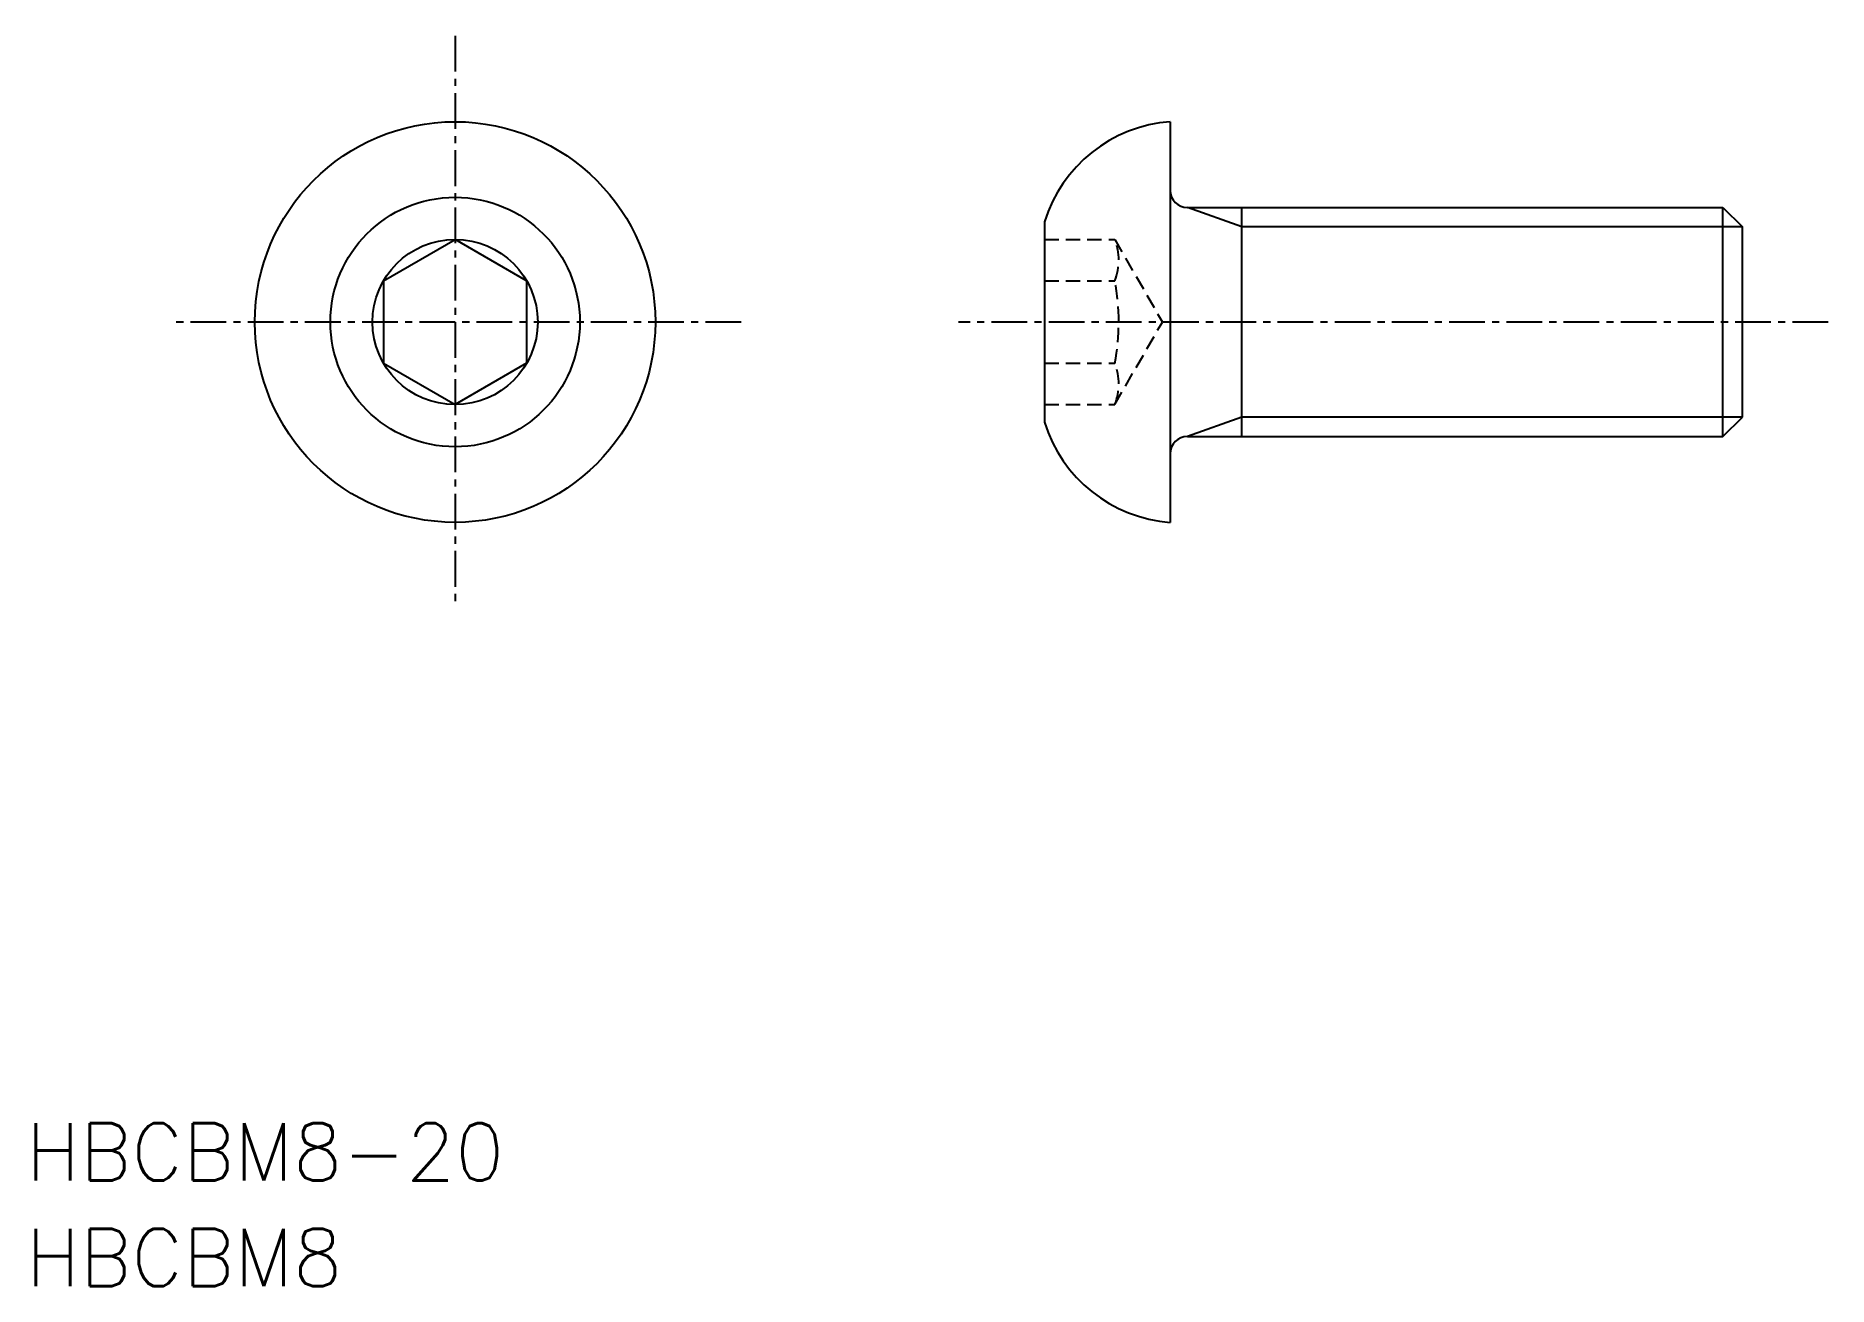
# Model space of a CAD drawing. Extents: x -14.7 to 48, y -33.7 to 10.
import ezdxf

# ---------------------------------------------------------------- set-up
doc = ezdxf.new("R2010")
doc.units = 0
doc.linetypes.add('CENTER', pattern=[2, 1.25, -0.25, 0.25, -0.25])
doc.linetypes.add('DASHED', pattern=[0.75, 0.5, -0.25])
doc.layers.get('0').update_dxf_attribs({"linetype": 'CONTINUOUS'})
doc.layers.add('CENTER', color=1, linetype='CENTER')
doc.styles.get("Standard").update_dxf_attribs({"font": 'txt.shx', "bigfont": 'bigfont.shx'})

msp = doc.modelspace()

# ---------------------------------------------------------------- linework, layer by layer
at = {"color": 7, "linetype": 'CONTINUOUS'}
for p, q in [((25, 7), (25, 4.6)), ((25, 4.6), (25, -4.6)), ((25.6, 4), (44.323, 4)), ((27.5, -4), (27.5, 4)), ((44.323, -4), (44.323, 4)), ((44.323, 4), (45, 3.323)), ((20.6, 3.5), (20.6, -3.5)), ((45, -3.324), (45, 3.323)), ((-2.5, 1.443), (0, 2.887)), ((2.5, 1.443), (0, 2.887)), ((-2.5, 1.443), (-2.5, -1.443)), ((2.5, 1.443), (2.5, -1.443)), ((-2.5, -1.443), (0, -2.887)), ((2.5, -1.443), (0, -2.887)), ((44.323, -4), (45, -3.324)), ((25.6, -4), (44.323, -4)), ((25, -4.6), (25, -7))]:
    msp.add_line(p, q, dxfattribs=at)
at = {"color": 3, "linetype": 'CONTINUOUS'}
for p, q in [((27.5, 3.323), (25.6, 4)), ((45, 3.323), (27.5, 3.323)), ((27.5, -3.324), (25.6, -4)), ((45, -3.324), (27.5, -3.324))]:
    msp.add_line(p, q, dxfattribs=at)
at = {"color": 3, "linetype": 'DASHED'}
for p, q in [((20.6, 2.887), (23.06, 2.887)), ((23.06, 2.887), (24.726, 0)), ((20.6, 1.443), (23.06, 1.443)), ((23.06, -2.887), (24.726, 0)), ((20.6, -1.443), (23.06, -1.443)), ((20.6, -2.887), (23.06, -2.887))]:
    msp.add_line(p, q, dxfattribs=at)
at = {"color": 7, "linetype": 'CONTINUOUS'}
for radius in [7, 4.36, 2.887]:
    msp.add_circle((0, 0), radius, dxfattribs=at)
for centre, radius, start, end in [((25.374, 2.014), 5, 94.29065, 162.71065), ((25.6, 4.6), 0.6, 180, 270), ((25.374, -2.014), 5, 197.28935, 265.70935), ((25.6, -4.6), 0.6, 90, 180)]:
    msp.add_arc(centre, radius, start, end, dxfattribs=at)
at = {"color": 3, "linetype": 'DASHED'}
for centre, radius, start, end in [((21.272, 2.165), 1.928, 338.01264, 21.98736), ((15.7, 0), 7.5, 348.9042, 11.0958), ((21.272, -2.165), 1.928, 338.01264, 21.98736)]:
    msp.add_arc(centre, radius, start, end, dxfattribs=at)
at = {"layer": 'CENTER', "color": 1, "linetype": 'CENTER'}
for p, q in [((0, 10), (0, -10)), ((10, 0), (-10, 0)), ((48, 0), (17.6, 0))]:
    msp.add_line(p, q, dxfattribs=at)

# ---------------------------------------------------------------- texts
at = {"color": 7, "linetype": 'CONTINUOUS'}
for s, p in [('HBCBM8-20', (-15, -30)), ('HBCBM8', (-15, -33.69))]:
    msp.add_text(s, height=2, dxfattribs=at).set_placement(p)

doc.saveas('drawing.dxf')
